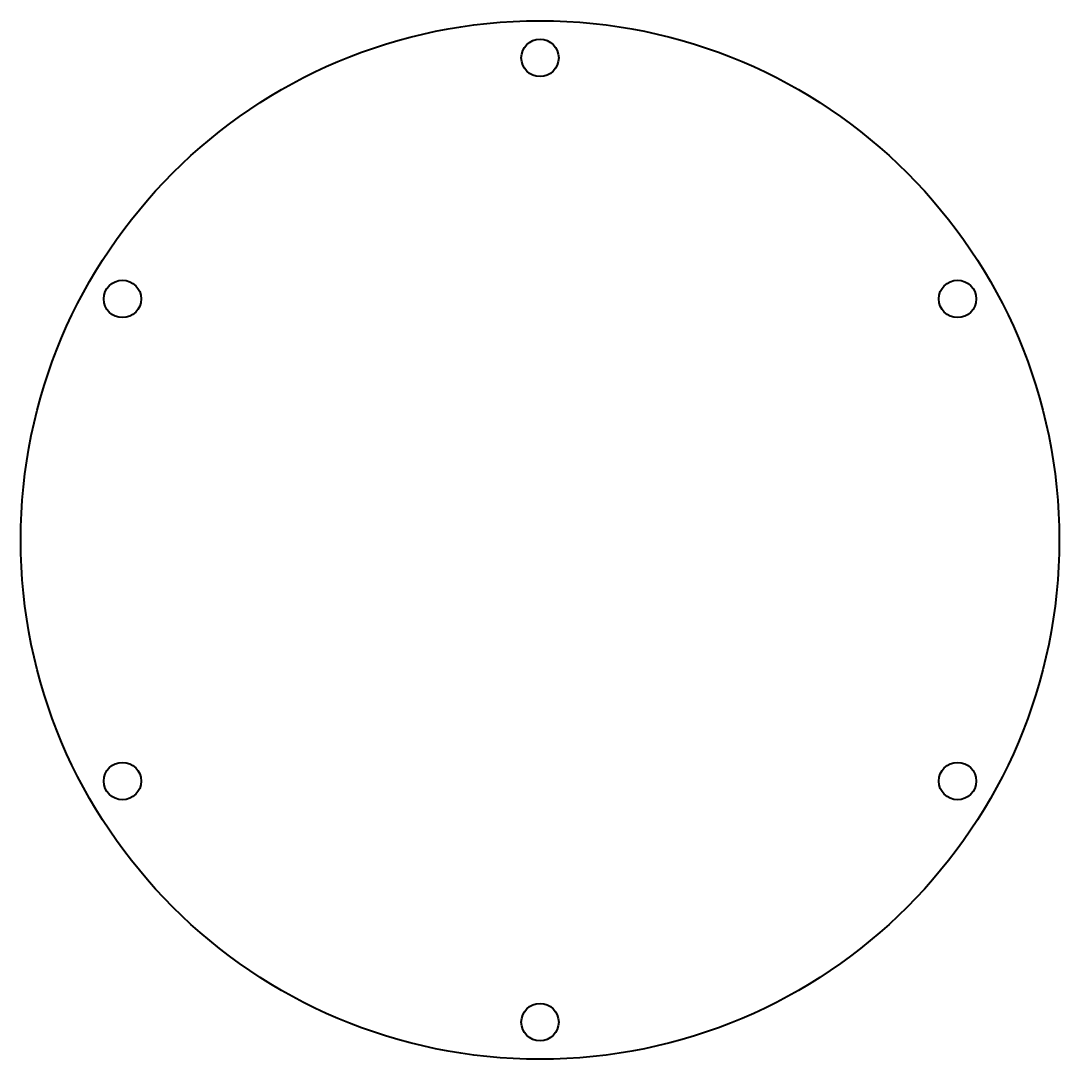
# Model space of a CAD drawing. Header units: inches. Extents: x -1.75 to 1.75, y -1.75 to 1.75.
import ezdxf

# ---------------------------------------------------------------- set-up
doc = ezdxf.new("R2010")
doc.units = ezdxf.units.IN
doc.header["$MEASUREMENT"] = 0
doc.layers.add('Visible', color=7, linetype='Continuous', lineweight=40)

msp = doc.modelspace()

# ---------------------------------------------------------------- linework, layer by layer
at = {"layer": 'Visible'}
for centre, radius in [((0, 0), 1.75), ((0, 1.625), 0.063), ((-1.4073, 0.8125), 0.063), ((1.4073, 0.8125), 0.063), ((-1.4073, -0.8125), 0.063), ((1.4073, -0.8125), 0.063), ((0, -1.625), 0.063)]:
    msp.add_circle(centre, radius, dxfattribs=at)

doc.saveas('drawing.dxf')
